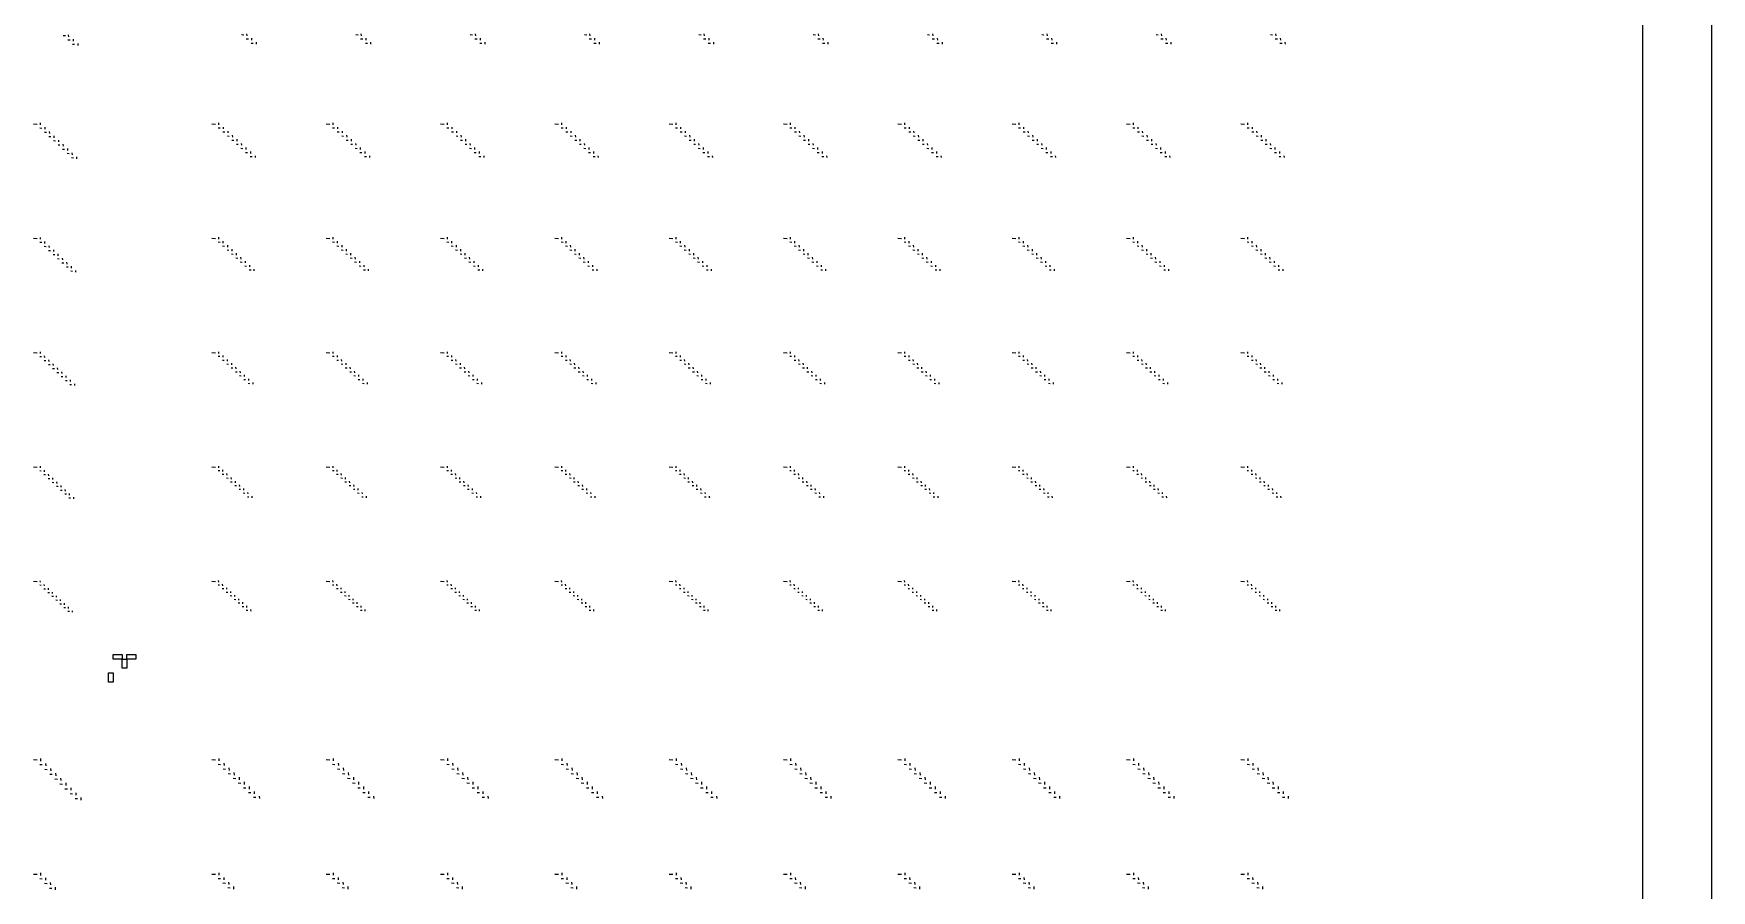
# Model space of a CAD drawing. Extents: x 0 to 300000, y 0 to 300000.
# Drawn here: x 226620 to 300000, y 112588 to 150050 of the extents above; entities that cross this region are included whole.
import ezdxf

# ---------------------------------------------------------------- set-up
doc = ezdxf.new("R2010")
doc.units = 0
doc.header["$MEASUREMENT"] = 0
doc.layers.get('0').update_dxf_attribs({"linetype": 'CONTINUOUS'})

msp = doc.modelspace()

# ---------------------------------------------------------------- linework, layer by layer
at = {"color": 7}
for p, q in [((227920, 149965), (228010, 149960)), ((228125, 149775), (228215, 149770)), ((228140, 149995), (228145, 149905)), ((228345, 149805), (228350, 149715)), ((235720, 150005), (235810, 150000)), ((235925, 149820), (236015, 149815)), ((235940, 150040), (235950, 149950)), ((236145, 149855), (236155, 149765)), ((240720, 150005), (240810, 150000)), ((240925, 149820), (241015, 149815)), ((240940, 150040), (240950, 149950)), ((241145, 149855), (241155, 149765)), ((245720, 150005), (245810, 150000)), ((245925, 149820), (246015, 149815)), ((245940, 150040), (245950, 149950)), ((246145, 149855), (246155, 149765)), ((250720, 150005), (250810, 150000)), ((250925, 149820), (251015, 149815)), ((250940, 150040), (250950, 149950)), ((251145, 149855), (251155, 149765)), ((255720, 150005), (255810, 150000)), ((255925, 149820), (256015, 149815)), ((255940, 150040), (255950, 149950)), ((256145, 149855), (256155, 149765)), ((260720, 150005), (260810, 150000)), ((260925, 149820), (261015, 149815)), ((260940, 150040), (260950, 149950)), ((261145, 149855), (261155, 149765)), ((265720, 150005), (265810, 150000)), ((265925, 149820), (266015, 149815)), ((265940, 150040), (265950, 149950)), ((266145, 149855), (266155, 149765)), ((270720, 150005), (270810, 150000)), ((270925, 149820), (271015, 149815)), ((270940, 150040), (270950, 149950)), ((271145, 149855), (271155, 149765)), ((275720, 150005), (275810, 150000)), ((275925, 149820), (276015, 149815)), ((275940, 150040), (275950, 149950)), ((276145, 149855), (276155, 149765)), ((280720, 150005), (280810, 150000)), ((280925, 149820), (281015, 149815)), ((280940, 150040), (280950, 149950)), ((281145, 149855), (281155, 149765)), ((228325, 149585), (228415, 149580)), ((228550, 149615), (228555, 149525)), ((236130, 149635), (236220, 149630)), ((236350, 149670), (236360, 149585)), ((241130, 149635), (241220, 149630)), ((241350, 149670), (241360, 149585)), ((246130, 149635), (246220, 149630)), ((246350, 149670), (246360, 149585)), ((251130, 149635), (251220, 149630)), ((251350, 149670), (251360, 149585)), ((256130, 149635), (256220, 149630)), ((256350, 149670), (256360, 149585)), ((261130, 149635), (261220, 149630)), ((261350, 149670), (261360, 149585)), ((266130, 149635), (266220, 149630)), ((266350, 149670), (266360, 149585)), ((271130, 149635), (271220, 149630)), ((271350, 149670), (271360, 149585)), ((276130, 149635), (276220, 149630)), ((276350, 149670), (276360, 149585)), ((281130, 149635), (281220, 149630)), ((281350, 149670), (281360, 149585)), ((226620, 146105), (226780, 146095)), ((226910, 146140), (226915, 146055)), ((234420, 146105), (234580, 146095)), ((234710, 146145), (234715, 146060)), ((239420, 146105), (239580, 146095)), ((239710, 146145), (239715, 146060)), ((244420, 146105), (244580, 146095)), ((244710, 146145), (244715, 146060)), ((249420, 146105), (249580, 146095)), ((249710, 146145), (249715, 146060)), ((254420, 146105), (254580, 146095)), ((254710, 146145), (254715, 146060)), ((259420, 146105), (259580, 146095)), ((259710, 146145), (259715, 146060)), ((264420, 146105), (264580, 146095)), ((264710, 146145), (264715, 146060)), ((269420, 146105), (269580, 146095)), ((269710, 146145), (269715, 146060)), ((274420, 146105), (274580, 146095)), ((274710, 146145), (274715, 146060)), ((279420, 146105), (279580, 146095)), ((279710, 146145), (279715, 146060)), ((226895, 145925), (226980, 145920)), ((227095, 145740), (227180, 145735)), ((227110, 145955), (227115, 145870)), ((227290, 145555), (227375, 145550)), ((227305, 145770), (227315, 145685)), ((227490, 145370), (227575, 145365)), ((227505, 145580), (227510, 145495)), ((227705, 145395), (227710, 145310)), ((234695, 145935), (234780, 145925)), ((234895, 145755), (234980, 145750)), ((234910, 145965), (234915, 145880)), ((235095, 145575), (235180, 145570)), ((235110, 145785), (235115, 145705)), ((235290, 145395), (235375, 145390)), ((235305, 145610), (235315, 145525)), ((235505, 145430), (235510, 145345)), ((239695, 145935), (239780, 145925)), ((239895, 145755), (239980, 145750)), ((239910, 145965), (239915, 145880)), ((240095, 145575), (240180, 145570)), ((240110, 145785), (240115, 145705)), ((240290, 145395), (240375, 145390)), ((240305, 145610), (240315, 145525)), ((240505, 145430), (240510, 145345)), ((244695, 145935), (244780, 145925)), ((244895, 145755), (244980, 145750)), ((244910, 145965), (244915, 145880)), ((245095, 145575), (245180, 145570)), ((245110, 145785), (245115, 145705)), ((245290, 145395), (245375, 145390)), ((245305, 145610), (245315, 145525)), ((245505, 145430), (245510, 145345)), ((249695, 145935), (249780, 145925)), ((249895, 145755), (249980, 145750)), ((249910, 145965), (249915, 145880)), ((250095, 145575), (250180, 145570)), ((250110, 145785), (250115, 145705)), ((250290, 145395), (250375, 145390)), ((250305, 145610), (250315, 145525)), ((250505, 145430), (250510, 145345)), ((254695, 145935), (254780, 145925)), ((254895, 145755), (254980, 145750)), ((254910, 145965), (254915, 145880)), ((255095, 145575), (255180, 145570)), ((255110, 145785), (255115, 145705)), ((255290, 145395), (255375, 145390)), ((255305, 145610), (255315, 145525)), ((255505, 145430), (255510, 145345)), ((259695, 145935), (259780, 145925)), ((259895, 145755), (259980, 145750)), ((259910, 145965), (259915, 145880)), ((260095, 145575), (260180, 145570)), ((260110, 145785), (260115, 145705)), ((260290, 145395), (260375, 145390)), ((260305, 145610), (260315, 145525)), ((260505, 145430), (260510, 145345)), ((264695, 145935), (264780, 145925)), ((264895, 145755), (264980, 145750)), ((264910, 145965), (264915, 145880)), ((265095, 145575), (265180, 145570)), ((265110, 145785), (265115, 145705)), ((265290, 145395), (265375, 145390)), ((265305, 145610), (265315, 145525)), ((265505, 145430), (265510, 145345)), ((269695, 145935), (269780, 145925)), ((269895, 145755), (269980, 145750)), ((269910, 145965), (269915, 145880)), ((270095, 145575), (270180, 145570)), ((270110, 145785), (270115, 145705)), ((270290, 145395), (270375, 145390)), ((270305, 145610), (270315, 145525)), ((270505, 145430), (270510, 145345)), ((274695, 145935), (274780, 145925)), ((274895, 145755), (274980, 145750)), ((274910, 145965), (274915, 145880)), ((275095, 145575), (275180, 145570)), ((275110, 145785), (275115, 145705)), ((275290, 145395), (275375, 145390)), ((275305, 145610), (275315, 145525)), ((275505, 145430), (275510, 145345)), ((279695, 145935), (279780, 145925)), ((279895, 145755), (279980, 145750)), ((279910, 145965), (279915, 145880)), ((280095, 145575), (280180, 145570)), ((280110, 145785), (280115, 145705)), ((280290, 145395), (280375, 145390)), ((280305, 145610), (280315, 145525)), ((280505, 145430), (280510, 145345)), ((227690, 145185), (227775, 145180)), ((227890, 145000), (227975, 144995)), ((227905, 145210), (227910, 145125)), ((228090, 144815), (228175, 144805)), ((228105, 145025), (228110, 144940)), ((228285, 144625), (228370, 144620)), ((228300, 144840), (228310, 144755)), ((228500, 144655), (228505, 144570)), ((235490, 145215), (235575, 145210)), ((235690, 145035), (235775, 145030)), ((235705, 145250), (235710, 145165)), ((235890, 144855), (235975, 144850)), ((235905, 145070), (235910, 144985)), ((236090, 144680), (236175, 144670)), ((236105, 144890), (236110, 144805)), ((236305, 144710), (236310, 144625)), ((240490, 145215), (240575, 145210)), ((240690, 145035), (240775, 145030)), ((240705, 145250), (240710, 145165)), ((240890, 144855), (240975, 144850)), ((240905, 145070), (240910, 144985)), ((241090, 144680), (241175, 144670)), ((241105, 144890), (241110, 144805)), ((241305, 144710), (241310, 144625)), ((245490, 145215), (245575, 145210)), ((245690, 145035), (245775, 145030)), ((245705, 145250), (245710, 145165)), ((245890, 144855), (245975, 144850)), ((245905, 145070), (245910, 144985)), ((246090, 144680), (246175, 144670)), ((246105, 144890), (246110, 144805)), ((246305, 144710), (246310, 144625)), ((250490, 145215), (250575, 145210)), ((250690, 145035), (250775, 145030)), ((250705, 145250), (250710, 145165)), ((250890, 144855), (250975, 144850)), ((250905, 145070), (250910, 144985)), ((251090, 144680), (251175, 144670)), ((251105, 144890), (251110, 144805)), ((251305, 144710), (251310, 144625)), ((255490, 145215), (255575, 145210)), ((255690, 145035), (255775, 145030)), ((255705, 145250), (255710, 145165)), ((255890, 144855), (255975, 144850)), ((255905, 145070), (255910, 144985)), ((256090, 144680), (256175, 144670)), ((256105, 144890), (256110, 144805)), ((256305, 144710), (256310, 144625)), ((260490, 145215), (260575, 145210)), ((260690, 145035), (260775, 145030)), ((260705, 145250), (260710, 145165)), ((260890, 144855), (260975, 144850)), ((260905, 145070), (260910, 144985)), ((261090, 144680), (261175, 144670)), ((261105, 144890), (261110, 144805)), ((261305, 144710), (261310, 144625)), ((265490, 145215), (265575, 145210)), ((265690, 145035), (265775, 145030)), ((265705, 145250), (265710, 145165)), ((265890, 144855), (265975, 144850)), ((265905, 145070), (265910, 144985)), ((266090, 144680), (266175, 144670)), ((266105, 144890), (266110, 144805)), ((266305, 144710), (266310, 144625)), ((270490, 145215), (270575, 145210)), ((270690, 145035), (270775, 145030)), ((270705, 145250), (270710, 145165)), ((270890, 144855), (270975, 144850)), ((270905, 145070), (270910, 144985)), ((271090, 144680), (271175, 144670)), ((271105, 144890), (271110, 144805)), ((271305, 144710), (271310, 144625)), ((275490, 145215), (275575, 145210)), ((275690, 145035), (275775, 145030)), ((275705, 145250), (275710, 145165)), ((275890, 144855), (275975, 144850)), ((275905, 145070), (275910, 144985)), ((276090, 144680), (276175, 144670)), ((276105, 144890), (276110, 144805)), ((276305, 144710), (276310, 144625)), ((280490, 145215), (280575, 145210)), ((280690, 145035), (280775, 145030)), ((280705, 145250), (280710, 145165)), ((280890, 144855), (280975, 144850)), ((280905, 145070), (280910, 144985)), ((281090, 144680), (281175, 144670)), ((281105, 144890), (281110, 144805)), ((281305, 144710), (281310, 144625)), ((226620, 141105), (226780, 141095)), ((226895, 140930), (226975, 140925)), ((226905, 141135), (226915, 141055)), ((227100, 140955), (227105, 140875)), ((234420, 141105), (234580, 141095)), ((234695, 140940), (234775, 140935)), ((234705, 141145), (234715, 141065)), ((234900, 140970), (234905, 140890)), ((239420, 141105), (239580, 141095)), ((239695, 140940), (239775, 140935)), ((239705, 141145), (239715, 141065)), ((239900, 140970), (239905, 140890)), ((244420, 141105), (244580, 141095)), ((244695, 140940), (244775, 140935)), ((244705, 141145), (244715, 141065)), ((244900, 140970), (244905, 140890)), ((249420, 141105), (249580, 141095)), ((249695, 140940), (249775, 140935)), ((249705, 141145), (249715, 141065)), ((249900, 140970), (249905, 140890)), ((254420, 141105), (254580, 141095)), ((254695, 140940), (254775, 140935)), ((254705, 141145), (254715, 141065)), ((254900, 140970), (254905, 140890)), ((259420, 141105), (259580, 141095)), ((259695, 140940), (259775, 140935)), ((259705, 141145), (259715, 141065)), ((259900, 140970), (259905, 140890)), ((264420, 141105), (264580, 141095)), ((264695, 140940), (264775, 140935)), ((264705, 141145), (264715, 141065)), ((264900, 140970), (264905, 140890)), ((269420, 141105), (269580, 141095)), ((269695, 140940), (269775, 140935)), ((269705, 141145), (269715, 141065)), ((269900, 140970), (269905, 140890)), ((274420, 141105), (274580, 141095)), ((274695, 140940), (274775, 140935)), ((274705, 141145), (274715, 141065)), ((274900, 140970), (274905, 140890)), ((279420, 141105), (279580, 141095)), ((279695, 140940), (279775, 140935)), ((279705, 141145), (279715, 141065)), ((279900, 140970), (279905, 140890)), ((227085, 140750), (227165, 140745)), ((227280, 140570), (227360, 140565)), ((227295, 140775), (227300, 140695)), ((227475, 140390), (227555, 140385)), ((227485, 140595), (227490, 140515)), ((227665, 140210), (227745, 140205)), ((227680, 140415), (227685, 140335)), ((227875, 140235), (227880, 140155)), ((234885, 140765), (234965, 140760)), ((235080, 140590), (235160, 140585)), ((235095, 140795), (235100, 140715)), ((235275, 140415), (235355, 140410)), ((235290, 140620), (235295, 140540)), ((235470, 140240), (235550, 140235)), ((235480, 140445), (235485, 140365)), ((235675, 140270), (235680, 140190)), ((239885, 140765), (239965, 140760)), ((240080, 140590), (240160, 140585)), ((240095, 140795), (240100, 140715)), ((240275, 140415), (240355, 140410)), ((240290, 140620), (240295, 140540)), ((240470, 140240), (240550, 140235)), ((240480, 140445), (240485, 140365)), ((240675, 140270), (240680, 140190)), ((244885, 140765), (244965, 140760)), ((245080, 140590), (245160, 140585)), ((245095, 140795), (245100, 140715)), ((245275, 140415), (245355, 140410)), ((245290, 140620), (245295, 140540)), ((245470, 140240), (245550, 140235)), ((245480, 140445), (245485, 140365)), ((245675, 140270), (245680, 140190)), ((249885, 140765), (249965, 140760)), ((250080, 140590), (250160, 140585)), ((250095, 140795), (250100, 140715)), ((250275, 140415), (250355, 140410)), ((250290, 140620), (250295, 140540)), ((250470, 140240), (250550, 140235)), ((250480, 140445), (250485, 140365)), ((250675, 140270), (250680, 140190)), ((254885, 140765), (254965, 140760)), ((255080, 140590), (255160, 140585)), ((255095, 140795), (255100, 140715)), ((255275, 140415), (255355, 140410)), ((255290, 140620), (255295, 140540)), ((255470, 140240), (255550, 140235)), ((255480, 140445), (255485, 140365)), ((255675, 140270), (255680, 140190)), ((259885, 140765), (259965, 140760)), ((260080, 140590), (260160, 140585)), ((260095, 140795), (260100, 140715)), ((260275, 140415), (260355, 140410)), ((260290, 140620), (260295, 140540)), ((260470, 140240), (260550, 140235)), ((260480, 140445), (260485, 140365)), ((260675, 140270), (260680, 140190)), ((264885, 140765), (264965, 140760)), ((265080, 140590), (265160, 140585)), ((265095, 140795), (265100, 140715)), ((265275, 140415), (265355, 140410)), ((265290, 140620), (265295, 140540)), ((265470, 140240), (265550, 140235)), ((265480, 140445), (265485, 140365)), ((265675, 140270), (265680, 140190)), ((269885, 140765), (269965, 140760)), ((270080, 140590), (270160, 140585)), ((270095, 140795), (270100, 140715)), ((270275, 140415), (270355, 140410)), ((270290, 140620), (270295, 140540)), ((270470, 140240), (270550, 140235)), ((270480, 140445), (270485, 140365)), ((270675, 140270), (270680, 140190)), ((274885, 140765), (274965, 140760)), ((275080, 140590), (275160, 140585)), ((275095, 140795), (275100, 140715)), ((275275, 140415), (275355, 140410)), ((275290, 140620), (275295, 140540)), ((275470, 140240), (275550, 140235)), ((275480, 140445), (275485, 140365)), ((275675, 140270), (275680, 140190)), ((279885, 140765), (279965, 140760)), ((280080, 140590), (280160, 140585)), ((280095, 140795), (280100, 140715)), ((280275, 140415), (280355, 140410)), ((280290, 140620), (280295, 140540)), ((280470, 140240), (280550, 140235)), ((280480, 140445), (280485, 140365)), ((280675, 140270), (280680, 140190)), ((227860, 140030), (227940, 140025)), ((228055, 139850), (228135, 139845)), ((228065, 140055), (228070, 139975)), ((228245, 139670), (228325, 139665)), ((228260, 139875), (228265, 139795)), ((228455, 139695), (228460, 139615)), ((235660, 140065), (235740, 140060)), ((235855, 139890), (235935, 139885)), ((235870, 140100), (235875, 140020)), ((236050, 139720), (236130, 139715)), ((236060, 139925), (236070, 139845)), ((236255, 139750), (236260, 139670)), ((240660, 140065), (240740, 140060)), ((240855, 139890), (240935, 139885)), ((240870, 140100), (240875, 140020)), ((241050, 139720), (241130, 139715)), ((241060, 139925), (241070, 139845)), ((241255, 139750), (241260, 139670)), ((245660, 140065), (245740, 140060)), ((245855, 139890), (245935, 139885)), ((245870, 140100), (245875, 140020)), ((246050, 139720), (246130, 139715)), ((246060, 139925), (246070, 139845)), ((246255, 139750), (246260, 139670)), ((250660, 140065), (250740, 140060)), ((250855, 139890), (250935, 139885)), ((250870, 140100), (250875, 140020)), ((251050, 139720), (251130, 139715)), ((251060, 139925), (251070, 139845)), ((251255, 139750), (251260, 139670)), ((255660, 140065), (255740, 140060)), ((255855, 139890), (255935, 139885)), ((255870, 140100), (255875, 140020)), ((256050, 139720), (256130, 139715)), ((256060, 139925), (256070, 139845)), ((256255, 139750), (256260, 139670)), ((260660, 140065), (260740, 140060)), ((260855, 139890), (260935, 139885)), ((260870, 140100), (260875, 140020)), ((261050, 139720), (261130, 139715)), ((261060, 139925), (261070, 139845)), ((261255, 139750), (261260, 139670)), ((265660, 140065), (265740, 140060)), ((265855, 139890), (265935, 139885)), ((265870, 140100), (265875, 140020)), ((266050, 139720), (266130, 139715)), ((266060, 139925), (266070, 139845)), ((266255, 139750), (266260, 139670)), ((270660, 140065), (270740, 140060)), ((270855, 139890), (270935, 139885)), ((270870, 140100), (270875, 140020)), ((271050, 139720), (271130, 139715)), ((271060, 139925), (271070, 139845)), ((271255, 139750), (271260, 139670)), ((275660, 140065), (275740, 140060)), ((275855, 139890), (275935, 139885)), ((275870, 140100), (275875, 140020)), ((276050, 139720), (276130, 139715)), ((276060, 139925), (276070, 139845)), ((276255, 139750), (276260, 139670)), ((280660, 140065), (280740, 140060)), ((280855, 139890), (280935, 139885)), ((280870, 140100), (280875, 140020)), ((281050, 139720), (281130, 139715)), ((281060, 139925), (281070, 139845)), ((281255, 139750), (281260, 139670)), ((226620, 136105), (226780, 136095)), ((226895, 135935), (226970, 135930)), ((226905, 136135), (226910, 136060)), ((227080, 135760), (227155, 135755)), ((227090, 135960), (227100, 135885)), ((227280, 135785), (227285, 135710)), ((234420, 136105), (234580, 136095)), ((234695, 135945), (234770, 135940)), ((234705, 136140), (234710, 136065)), ((234880, 135775), (234955, 135770)), ((234895, 135970), (234900, 135895)), ((235080, 135805), (235085, 135730)), ((239420, 136105), (239580, 136095)), ((239695, 135945), (239770, 135940)), ((239705, 136140), (239710, 136065)), ((239880, 135775), (239955, 135770)), ((239895, 135970), (239900, 135895)), ((240080, 135805), (240085, 135730)), ((244420, 136105), (244580, 136095)), ((244695, 135945), (244770, 135940)), ((244705, 136140), (244710, 136065)), ((244880, 135775), (244955, 135770)), ((244895, 135970), (244900, 135895)), ((245080, 135805), (245085, 135730)), ((249420, 136105), (249580, 136095)), ((249695, 135945), (249770, 135940)), ((249705, 136140), (249710, 136065)), ((249880, 135775), (249955, 135770)), ((249895, 135970), (249900, 135895)), ((250080, 135805), (250085, 135730)), ((254420, 136105), (254580, 136095)), ((254695, 135945), (254770, 135940)), ((254705, 136140), (254710, 136065)), ((254880, 135775), (254955, 135770)), ((254895, 135970), (254900, 135895)), ((255080, 135805), (255085, 135730)), ((259420, 136105), (259580, 136095)), ((259695, 135945), (259770, 135940)), ((259705, 136140), (259710, 136065)), ((259880, 135775), (259955, 135770)), ((259895, 135970), (259900, 135895)), ((260080, 135805), (260085, 135730)), ((264420, 136105), (264580, 136095)), ((264695, 135945), (264770, 135940)), ((264705, 136140), (264710, 136065)), ((264880, 135775), (264955, 135770)), ((264895, 135970), (264900, 135895)), ((265080, 135805), (265085, 135730)), ((269420, 136105), (269580, 136095)), ((269695, 135945), (269770, 135940)), ((269705, 136140), (269710, 136065)), ((269880, 135775), (269955, 135770)), ((269895, 135970), (269900, 135895)), ((270080, 135805), (270085, 135730)), ((274420, 136105), (274580, 136095)), ((274695, 135945), (274770, 135940)), ((274705, 136140), (274710, 136065)), ((274880, 135775), (274955, 135770)), ((274895, 135970), (274900, 135895)), ((275080, 135805), (275085, 135730)), ((279420, 136105), (279580, 136095)), ((279695, 135945), (279770, 135940)), ((279705, 136140), (279710, 136065)), ((279880, 135775), (279955, 135770)), ((279895, 135970), (279900, 135895)), ((280080, 135805), (280085, 135730)), ((227270, 135585), (227345, 135580)), ((227455, 135410), (227530, 135405)), ((227470, 135610), (227475, 135535)), ((227645, 135235), (227720, 135230)), ((227655, 135435), (227660, 135360)), ((227830, 135060), (227905, 135055)), ((227845, 135260), (227850, 135185)), ((228030, 135085), (228035, 135010)), ((235070, 135605), (235145, 135600)), ((235255, 135435), (235330, 135430)), ((235270, 135635), (235275, 135560)), ((235445, 135265), (235520, 135260)), ((235455, 135465), (235460, 135390)), ((235630, 135095), (235705, 135090)), ((235645, 135295), (235650, 135220)), ((235830, 135125), (235835, 135050)), ((240070, 135605), (240145, 135600)), ((240255, 135435), (240330, 135430)), ((240270, 135635), (240275, 135560)), ((240445, 135265), (240520, 135260)), ((240455, 135465), (240460, 135390)), ((240630, 135095), (240705, 135090)), ((240645, 135295), (240650, 135220)), ((240830, 135125), (240835, 135050)), ((245070, 135605), (245145, 135600)), ((245255, 135435), (245330, 135430)), ((245270, 135635), (245275, 135560)), ((245445, 135265), (245520, 135260)), ((245455, 135465), (245460, 135390)), ((245630, 135095), (245705, 135090)), ((245645, 135295), (245650, 135220)), ((245830, 135125), (245835, 135050)), ((250070, 135605), (250145, 135600)), ((250255, 135435), (250330, 135430)), ((250270, 135635), (250275, 135560)), ((250445, 135265), (250520, 135260)), ((250455, 135465), (250460, 135390)), ((250630, 135095), (250705, 135090)), ((250645, 135295), (250650, 135220)), ((250830, 135125), (250835, 135050)), ((255070, 135605), (255145, 135600)), ((255255, 135435), (255330, 135430)), ((255270, 135635), (255275, 135560)), ((255445, 135265), (255520, 135260)), ((255455, 135465), (255460, 135390)), ((255630, 135095), (255705, 135090)), ((255645, 135295), (255650, 135220)), ((255830, 135125), (255835, 135050)), ((260070, 135605), (260145, 135600)), ((260255, 135435), (260330, 135430)), ((260270, 135635), (260275, 135560)), ((260445, 135265), (260520, 135260)), ((260455, 135465), (260460, 135390)), ((260630, 135095), (260705, 135090)), ((260645, 135295), (260650, 135220)), ((260830, 135125), (260835, 135050)), ((265070, 135605), (265145, 135600)), ((265255, 135435), (265330, 135430)), ((265270, 135635), (265275, 135560)), ((265445, 135265), (265520, 135260)), ((265455, 135465), (265460, 135390)), ((265630, 135095), (265705, 135090)), ((265645, 135295), (265650, 135220)), ((265830, 135125), (265835, 135050)), ((270070, 135605), (270145, 135600)), ((270255, 135435), (270330, 135430)), ((270270, 135635), (270275, 135560)), ((270445, 135265), (270520, 135260)), ((270455, 135465), (270460, 135390)), ((270630, 135095), (270705, 135090)), ((270645, 135295), (270650, 135220)), ((270830, 135125), (270835, 135050)), ((275070, 135605), (275145, 135600)), ((275255, 135435), (275330, 135430)), ((275270, 135635), (275275, 135560)), ((275445, 135265), (275520, 135260)), ((275455, 135465), (275460, 135390)), ((275630, 135095), (275705, 135090)), ((275645, 135295), (275650, 135220)), ((275830, 135125), (275835, 135050)), ((280070, 135605), (280145, 135600)), ((280255, 135435), (280330, 135430)), ((280270, 135635), (280275, 135560)), ((280445, 135265), (280520, 135260)), ((280455, 135465), (280460, 135390)), ((280630, 135095), (280705, 135090)), ((280645, 135295), (280650, 135220)), ((280830, 135125), (280835, 135050)), ((228020, 134885), (228095, 134880)), ((228205, 134710), (228280, 134705)), ((228220, 134910), (228225, 134835)), ((228405, 134735), (228410, 134660)), ((235820, 134930), (235895, 134925)), ((236010, 134760), (236085, 134755)), ((236020, 134955), (236025, 134880)), ((236210, 134790), (236215, 134715)), ((240820, 134930), (240895, 134925)), ((241010, 134760), (241085, 134755)), ((241020, 134955), (241025, 134880)), ((241210, 134790), (241215, 134715)), ((245820, 134930), (245895, 134925)), ((246010, 134760), (246085, 134755)), ((246020, 134955), (246025, 134880)), ((246210, 134790), (246215, 134715)), ((250820, 134930), (250895, 134925)), ((251010, 134760), (251085, 134755)), ((251020, 134955), (251025, 134880)), ((251210, 134790), (251215, 134715)), ((255820, 134930), (255895, 134925)), ((256010, 134760), (256085, 134755)), ((256020, 134955), (256025, 134880)), ((256210, 134790), (256215, 134715)), ((260820, 134930), (260895, 134925)), ((261010, 134760), (261085, 134755)), ((261020, 134955), (261025, 134880)), ((261210, 134790), (261215, 134715)), ((265820, 134930), (265895, 134925)), ((266010, 134760), (266085, 134755)), ((266020, 134955), (266025, 134880)), ((266210, 134790), (266215, 134715)), ((270820, 134930), (270895, 134925)), ((271010, 134760), (271085, 134755)), ((271020, 134955), (271025, 134880)), ((271210, 134790), (271215, 134715)), ((275820, 134930), (275895, 134925)), ((276010, 134760), (276085, 134755)), ((276020, 134955), (276025, 134880)), ((276210, 134790), (276215, 134715)), ((280820, 134930), (280895, 134925)), ((281010, 134760), (281085, 134755)), ((281020, 134955), (281025, 134880)), ((281210, 134790), (281215, 134715)), ((226620, 131105), (226780, 131095)), ((226890, 130940), (226960, 130935)), ((226905, 131130), (226905, 131060)), ((227075, 130770), (227145, 130765)), ((227085, 130960), (227090, 130890)), ((227265, 130790), (227270, 130720)), ((227450, 130625), (227455, 130555)), ((234420, 131105), (234580, 131095)), ((234690, 130950), (234760, 130945)), ((234705, 131140), (234705, 131070)), ((234875, 130785), (234945, 130780)), ((234885, 130975), (234890, 130905)), ((235055, 130620), (235125, 130615)), ((235065, 130810), (235070, 130740)), ((235250, 130645), (235255, 130575)), ((239420, 131105), (239580, 131095)), ((239690, 130950), (239760, 130945)), ((239705, 131140), (239705, 131070)), ((239875, 130785), (239945, 130780)), ((239885, 130975), (239890, 130905)), ((240055, 130620), (240125, 130615)), ((240065, 130810), (240070, 130740)), ((240250, 130645), (240255, 130575)), ((244420, 131105), (244580, 131095)), ((244690, 130950), (244760, 130945)), ((244705, 131140), (244705, 131070)), ((244875, 130785), (244945, 130780)), ((244885, 130975), (244890, 130905)), ((245055, 130620), (245125, 130615)), ((245065, 130810), (245070, 130740)), ((245250, 130645), (245255, 130575)), ((249420, 131105), (249580, 131095)), ((249690, 130950), (249760, 130945)), ((249705, 131140), (249705, 131070)), ((249875, 130785), (249945, 130780)), ((249885, 130975), (249890, 130905)), ((250055, 130620), (250125, 130615)), ((250065, 130810), (250070, 130740)), ((250250, 130645), (250255, 130575)), ((254420, 131105), (254580, 131095)), ((254690, 130950), (254760, 130945)), ((254705, 131140), (254705, 131070)), ((254875, 130785), (254945, 130780)), ((254885, 130975), (254890, 130905)), ((255055, 130620), (255125, 130615)), ((255065, 130810), (255070, 130740)), ((255250, 130645), (255255, 130575)), ((259420, 131105), (259580, 131095)), ((259690, 130950), (259760, 130945)), ((259705, 131140), (259705, 131070)), ((259875, 130785), (259945, 130780)), ((259885, 130975), (259890, 130905)), ((260055, 130620), (260125, 130615)), ((260065, 130810), (260070, 130740)), ((260250, 130645), (260255, 130575)), ((264420, 131105), (264580, 131095)), ((264690, 130950), (264760, 130945)), ((264705, 131140), (264705, 131070)), ((264875, 130785), (264945, 130780)), ((264885, 130975), (264890, 130905)), ((265055, 130620), (265125, 130615)), ((265065, 130810), (265070, 130740)), ((265250, 130645), (265255, 130575)), ((269420, 131105), (269580, 131095)), ((269690, 130950), (269760, 130945)), ((269705, 131140), (269705, 131070)), ((269875, 130785), (269945, 130780)), ((269885, 130975), (269890, 130905)), ((270055, 130620), (270125, 130615)), ((270065, 130810), (270070, 130740)), ((270250, 130645), (270255, 130575)), ((274420, 131105), (274580, 131095)), ((274690, 130950), (274760, 130945)), ((274705, 131140), (274705, 131070)), ((274875, 130785), (274945, 130780)), ((274885, 130975), (274890, 130905)), ((275055, 130620), (275125, 130615)), ((275065, 130810), (275070, 130740)), ((275250, 130645), (275255, 130575)), ((279420, 131105), (279580, 131095)), ((279690, 130950), (279760, 130945)), ((279705, 131140), (279705, 131070)), ((279875, 130785), (279945, 130780)), ((279885, 130975), (279890, 130905)), ((280055, 130620), (280125, 130615)), ((280065, 130810), (280070, 130740)), ((280250, 130645), (280255, 130575)), ((227255, 130600), (227325, 130595)), ((227440, 130430), (227510, 130425)), ((227620, 130260), (227690, 130255)), ((227630, 130455), (227635, 130385)), ((227800, 130090), (227870, 130090)), ((227810, 130285), (227815, 130215)), ((227985, 129925), (228055, 129920)), ((227995, 130115), (228000, 130045)), ((228175, 129945), (228180, 129875)), ((235240, 130455), (235310, 130450)), ((235420, 130290), (235490, 130285)), ((235430, 130480), (235435, 130415)), ((235605, 130125), (235675, 130125)), ((235615, 130320), (235620, 130250)), ((235785, 129965), (235855, 129960)), ((235795, 130155), (235800, 130085)), ((235980, 129990), (235985, 129920)), ((240240, 130455), (240310, 130450)), ((240420, 130290), (240490, 130285)), ((240430, 130480), (240435, 130415)), ((240605, 130125), (240675, 130125)), ((240615, 130320), (240620, 130250)), ((240785, 129965), (240855, 129960)), ((240795, 130155), (240800, 130085)), ((240980, 129990), (240985, 129920)), ((245240, 130455), (245310, 130450)), ((245420, 130290), (245490, 130285)), ((245430, 130480), (245435, 130415)), ((245605, 130125), (245675, 130125)), ((245615, 130320), (245620, 130250)), ((245785, 129965), (245855, 129960)), ((245795, 130155), (245800, 130085)), ((245980, 129990), (245985, 129920)), ((250240, 130455), (250310, 130450)), ((250420, 130290), (250490, 130285)), ((250430, 130480), (250435, 130415)), ((250605, 130125), (250675, 130125)), ((250615, 130320), (250620, 130250)), ((250785, 129965), (250855, 129960)), ((250795, 130155), (250800, 130085)), ((250980, 129990), (250985, 129920)), ((255240, 130455), (255310, 130450)), ((255420, 130290), (255490, 130285)), ((255430, 130480), (255435, 130415)), ((255605, 130125), (255675, 130125)), ((255615, 130320), (255620, 130250)), ((255785, 129965), (255855, 129960)), ((255795, 130155), (255800, 130085)), ((255980, 129990), (255985, 129920)), ((260240, 130455), (260310, 130450)), ((260420, 130290), (260490, 130285)), ((260430, 130480), (260435, 130415)), ((260605, 130125), (260675, 130125)), ((260615, 130320), (260620, 130250)), ((260785, 129965), (260855, 129960)), ((260795, 130155), (260800, 130085)), ((260980, 129990), (260985, 129920)), ((265240, 130455), (265310, 130450)), ((265420, 130290), (265490, 130285)), ((265430, 130480), (265435, 130415)), ((265605, 130125), (265675, 130125)), ((265615, 130320), (265620, 130250)), ((265785, 129965), (265855, 129960)), ((265795, 130155), (265800, 130085)), ((265980, 129990), (265985, 129920)), ((270240, 130455), (270310, 130450)), ((270420, 130290), (270490, 130285)), ((270430, 130480), (270435, 130415)), ((270605, 130125), (270675, 130125)), ((270615, 130320), (270620, 130250)), ((270785, 129965), (270855, 129960)), ((270795, 130155), (270800, 130085)), ((270980, 129990), (270985, 129920)), ((275240, 130455), (275310, 130450)), ((275420, 130290), (275490, 130285)), ((275430, 130480), (275435, 130415)), ((275605, 130125), (275675, 130125)), ((275615, 130320), (275620, 130250)), ((275785, 129965), (275855, 129960)), ((275795, 130155), (275800, 130085)), ((275980, 129990), (275985, 129920)), ((280240, 130455), (280310, 130450)), ((280420, 130290), (280490, 130285)), ((280430, 130480), (280435, 130415)), ((280605, 130125), (280675, 130125)), ((280615, 130320), (280620, 130250)), ((280785, 129965), (280855, 129960)), ((280795, 130155), (280800, 130085)), ((280980, 129990), (280985, 129920)), ((228165, 129755), (228235, 129750)), ((228360, 129775), (228360, 129705)), ((235970, 129800), (236035, 129795)), ((236160, 129825), (236165, 129755)), ((240970, 129800), (241035, 129795)), ((241160, 129825), (241165, 129755)), ((245970, 129800), (246035, 129795)), ((246160, 129825), (246165, 129755)), ((250970, 129800), (251035, 129795)), ((251160, 129825), (251165, 129755)), ((255970, 129800), (256035, 129795)), ((256160, 129825), (256165, 129755)), ((260970, 129800), (261035, 129795)), ((261160, 129825), (261165, 129755)), ((265970, 129800), (266035, 129795)), ((266160, 129825), (266165, 129755)), ((270970, 129800), (271035, 129795)), ((271160, 129825), (271165, 129755)), ((275970, 129800), (276035, 129795)), ((276160, 129825), (276165, 129755)), ((280970, 129800), (281035, 129795)), ((281160, 129825), (281165, 129755)), ((226620, 126105), (226780, 126095)), ((226890, 125945), (226955, 125940)), ((226900, 126130), (226905, 126065)), ((227070, 125780), (227135, 125775)), ((227075, 125965), (227080, 125900)), ((227245, 125615), (227310, 125610)), ((227255, 125800), (227255, 125735)), ((227430, 125635), (227435, 125570)), ((234420, 126105), (234580, 126095)), ((234690, 125950), (234755, 125950)), ((234700, 126135), (234705, 126070)), ((234870, 125795), (234935, 125790)), ((234875, 125975), (234880, 125910)), ((235045, 125635), (235110, 125630)), ((235055, 125820), (235060, 125755)), ((235230, 125660), (235235, 125595)), ((235405, 125500), (235410, 125435)), ((239420, 126105), (239580, 126095)), ((239690, 125950), (239755, 125950)), ((239700, 126135), (239705, 126070)), ((239870, 125795), (239935, 125790)), ((239875, 125975), (239880, 125910)), ((240045, 125635), (240110, 125630)), ((240055, 125820), (240060, 125755)), ((240230, 125660), (240235, 125595)), ((240405, 125500), (240410, 125435)), ((244420, 126105), (244580, 126095)), ((244690, 125950), (244755, 125950)), ((244700, 126135), (244705, 126070)), ((244870, 125795), (244935, 125790)), ((244875, 125975), (244880, 125910)), ((245045, 125635), (245110, 125630)), ((245055, 125820), (245060, 125755)), ((245230, 125660), (245235, 125595)), ((245405, 125500), (245410, 125435)), ((249420, 126105), (249580, 126095)), ((249690, 125950), (249755, 125950)), ((249700, 126135), (249705, 126070)), ((249870, 125795), (249935, 125790)), ((249875, 125975), (249880, 125910)), ((250045, 125635), (250110, 125630)), ((250055, 125820), (250060, 125755)), ((250230, 125660), (250235, 125595)), ((250405, 125500), (250410, 125435)), ((254420, 126105), (254580, 126095)), ((254690, 125950), (254755, 125950)), ((254700, 126135), (254705, 126070)), ((254870, 125795), (254935, 125790)), ((254875, 125975), (254880, 125910)), ((255045, 125635), (255110, 125630)), ((255055, 125820), (255060, 125755)), ((255230, 125660), (255235, 125595)), ((255405, 125500), (255410, 125435)), ((259420, 126105), (259580, 126095)), ((259690, 125950), (259755, 125950)), ((259700, 126135), (259705, 126070)), ((259870, 125795), (259935, 125790)), ((259875, 125975), (259880, 125910)), ((260045, 125635), (260110, 125630)), ((260055, 125820), (260060, 125755)), ((260230, 125660), (260235, 125595)), ((260405, 125500), (260410, 125435)), ((264420, 126105), (264580, 126095)), ((264690, 125950), (264755, 125950)), ((264700, 126135), (264705, 126070)), ((264870, 125795), (264935, 125790)), ((264875, 125975), (264880, 125910)), ((265045, 125635), (265110, 125630)), ((265055, 125820), (265060, 125755)), ((265230, 125660), (265235, 125595)), ((265405, 125500), (265410, 125435)), ((269420, 126105), (269580, 126095)), ((269690, 125950), (269755, 125950)), ((269700, 126135), (269705, 126070)), ((269870, 125795), (269935, 125790)), ((269875, 125975), (269880, 125910)), ((270045, 125635), (270110, 125630)), ((270055, 125820), (270060, 125755)), ((270230, 125660), (270235, 125595)), ((270405, 125500), (270410, 125435)), ((274420, 126105), (274580, 126095)), ((274690, 125950), (274755, 125950)), ((274700, 126135), (274705, 126070)), ((274870, 125795), (274935, 125790)), ((274875, 125975), (274880, 125910)), ((275045, 125635), (275110, 125630)), ((275055, 125820), (275060, 125755)), ((275230, 125660), (275235, 125595)), ((275405, 125500), (275410, 125435)), ((279420, 126105), (279580, 126095)), ((279690, 125950), (279755, 125950)), ((279700, 126135), (279705, 126070)), ((279870, 125795), (279935, 125790)), ((279875, 125975), (279880, 125910)), ((280045, 125635), (280110, 125630)), ((280055, 125820), (280060, 125755)), ((280230, 125660), (280235, 125595)), ((280405, 125500), (280410, 125435)), ((227420, 125450), (227485, 125450)), ((227595, 125290), (227660, 125285)), ((227605, 125470), (227610, 125405)), ((227775, 125125), (227835, 125120)), ((227780, 125305), (227785, 125245)), ((227950, 124960), (228015, 124955)), ((227955, 125145), (227960, 125080)), ((228125, 124795), (228190, 124790)), ((228135, 124980), (228140, 124915)), ((228310, 124815), (228315, 124750)), ((235220, 125475), (235285, 125470)), ((235400, 125315), (235460, 125310)), ((235575, 125160), (235640, 125155)), ((235585, 125340), (235585, 125275)), ((235750, 125000), (235815, 124995)), ((235760, 125185), (235765, 125120)), ((235925, 124840), (235990, 124835)), ((235935, 125025), (235940, 124960)), ((236110, 124865), (236115, 124800)), ((240220, 125475), (240285, 125470)), ((240400, 125315), (240460, 125310)), ((240575, 125160), (240640, 125155)), ((240585, 125340), (240585, 125275)), ((240750, 125000), (240815, 124995)), ((240760, 125185), (240765, 125120)), ((240925, 124840), (240990, 124835)), ((240935, 125025), (240940, 124960)), ((241110, 124865), (241115, 124800)), ((245220, 125475), (245285, 125470)), ((245400, 125315), (245460, 125310)), ((245575, 125160), (245640, 125155)), ((245585, 125340), (245585, 125275)), ((245750, 125000), (245815, 124995)), ((245760, 125185), (245765, 125120)), ((245925, 124840), (245990, 124835)), ((245935, 125025), (245940, 124960)), ((246110, 124865), (246115, 124800)), ((250220, 125475), (250285, 125470)), ((250400, 125315), (250460, 125310)), ((250575, 125160), (250640, 125155)), ((250585, 125340), (250585, 125275)), ((250750, 125000), (250815, 124995)), ((250760, 125185), (250765, 125120)), ((250925, 124840), (250990, 124835)), ((250935, 125025), (250940, 124960)), ((251110, 124865), (251115, 124800)), ((255220, 125475), (255285, 125470)), ((255400, 125315), (255460, 125310)), ((255575, 125160), (255640, 125155)), ((255585, 125340), (255585, 125275)), ((255750, 125000), (255815, 124995)), ((255760, 125185), (255765, 125120)), ((255925, 124840), (255990, 124835)), ((255935, 125025), (255940, 124960)), ((256110, 124865), (256115, 124800)), ((260220, 125475), (260285, 125470)), ((260400, 125315), (260460, 125310)), ((260575, 125160), (260640, 125155)), ((260585, 125340), (260585, 125275)), ((260750, 125000), (260815, 124995)), ((260760, 125185), (260765, 125120)), ((260925, 124840), (260990, 124835)), ((260935, 125025), (260940, 124960)), ((261110, 124865), (261115, 124800)), ((265220, 125475), (265285, 125470)), ((265400, 125315), (265460, 125310)), ((265575, 125160), (265640, 125155)), ((265585, 125340), (265585, 125275)), ((265750, 125000), (265815, 124995)), ((265760, 125185), (265765, 125120)), ((265925, 124840), (265990, 124835)), ((265935, 125025), (265940, 124960)), ((266110, 124865), (266115, 124800)), ((270220, 125475), (270285, 125470)), ((270400, 125315), (270460, 125310)), ((270575, 125160), (270640, 125155)), ((270585, 125340), (270585, 125275)), ((270750, 125000), (270815, 124995)), ((270760, 125185), (270765, 125120)), ((270925, 124840), (270990, 124835)), ((270935, 125025), (270940, 124960)), ((271110, 124865), (271115, 124800)), ((275220, 125475), (275285, 125470)), ((275400, 125315), (275460, 125310)), ((275575, 125160), (275640, 125155)), ((275585, 125340), (275585, 125275)), ((275750, 125000), (275815, 124995)), ((275760, 125185), (275765, 125120)), ((275925, 124840), (275990, 124835)), ((275935, 125025), (275940, 124960)), ((276110, 124865), (276115, 124800)), ((280220, 125475), (280285, 125470)), ((280400, 125315), (280460, 125310)), ((280575, 125160), (280640, 125155)), ((280585, 125340), (280585, 125275)), ((280750, 125000), (280815, 124995)), ((280760, 125185), (280765, 125120)), ((280925, 124840), (280990, 124835)), ((280935, 125025), (280940, 124960)), ((281110, 124865), (281115, 124800)), ((226620, 118305), (226780, 118295)), ((226920, 118350), (226930, 118240)), ((234420, 118305), (234580, 118295)), ((234720, 118360), (234730, 118250)), ((234940, 118155), (234950, 118045)), ((239420, 118305), (239580, 118295)), ((239720, 118360), (239730, 118250)), ((239940, 118155), (239950, 118045)), ((244420, 118305), (244580, 118295)), ((244720, 118360), (244730, 118250)), ((244940, 118155), (244950, 118045)), ((249420, 118305), (249580, 118295)), ((249720, 118360), (249730, 118250)), ((249940, 118155), (249950, 118045)), ((254420, 118305), (254580, 118295)), ((254720, 118360), (254730, 118250)), ((254940, 118155), (254950, 118045)), ((259420, 118305), (259580, 118295)), ((259720, 118360), (259730, 118250)), ((259940, 118155), (259950, 118045)), ((264420, 118305), (264580, 118295)), ((264720, 118360), (264730, 118250)), ((264940, 118155), (264950, 118045)), ((269420, 118305), (269580, 118295)), ((269720, 118360), (269730, 118250)), ((269940, 118155), (269950, 118045)), ((274420, 118305), (274580, 118295)), ((274720, 118360), (274730, 118250)), ((274940, 118155), (274950, 118045)), ((279420, 118305), (279580, 118295)), ((279720, 118360), (279730, 118250)), ((279940, 118155), (279950, 118045)), ((226890, 118100), (227000, 118095)), ((227110, 117890), (227220, 117880)), ((227140, 118140), (227150, 118030)), ((227330, 117675), (227440, 117670)), ((227360, 117925), (227370, 117815)), ((227550, 117460), (227660, 117455)), ((227580, 117710), (227590, 117605)), ((227805, 117500), (227810, 117390)), ((234690, 118110), (234800, 118100)), ((234910, 117905), (235020, 117895)), ((235135, 117695), (235240, 117690)), ((235165, 117945), (235170, 117835)), ((235355, 117490), (235465, 117485)), ((235385, 117740), (235390, 117630)), ((235605, 117535), (235610, 117425)), ((239690, 118110), (239800, 118100)), ((239910, 117905), (240020, 117895)), ((240135, 117695), (240240, 117690)), ((240165, 117945), (240170, 117835)), ((240355, 117490), (240465, 117485)), ((240385, 117740), (240390, 117630)), ((240605, 117535), (240610, 117425)), ((244690, 118110), (244800, 118100)), ((244910, 117905), (245020, 117895)), ((245135, 117695), (245240, 117690)), ((245165, 117945), (245170, 117835)), ((245355, 117490), (245465, 117485)), ((245385, 117740), (245390, 117630)), ((245605, 117535), (245610, 117425)), ((249690, 118110), (249800, 118100)), ((249910, 117905), (250020, 117895)), ((250135, 117695), (250240, 117690)), ((250165, 117945), (250170, 117835)), ((250355, 117490), (250465, 117485)), ((250385, 117740), (250390, 117630)), ((250605, 117535), (250610, 117425)), ((254690, 118110), (254800, 118100)), ((254910, 117905), (255020, 117895)), ((255135, 117695), (255240, 117690)), ((255165, 117945), (255170, 117835)), ((255355, 117490), (255465, 117485)), ((255385, 117740), (255390, 117630)), ((255605, 117535), (255610, 117425)), ((259690, 118110), (259800, 118100)), ((259910, 117905), (260020, 117895)), ((260135, 117695), (260240, 117690)), ((260165, 117945), (260170, 117835)), ((260355, 117490), (260465, 117485)), ((260385, 117740), (260390, 117630)), ((260605, 117535), (260610, 117425)), ((264690, 118110), (264800, 118100)), ((264910, 117905), (265020, 117895)), ((265135, 117695), (265240, 117690)), ((265165, 117945), (265170, 117835)), ((265355, 117490), (265465, 117485)), ((265385, 117740), (265390, 117630)), ((265605, 117535), (265610, 117425)), ((269690, 118110), (269800, 118100)), ((269910, 117905), (270020, 117895)), ((270135, 117695), (270240, 117690)), ((270165, 117945), (270170, 117835)), ((270355, 117490), (270465, 117485)), ((270385, 117740), (270390, 117630)), ((270605, 117535), (270610, 117425)), ((274690, 118110), (274800, 118100)), ((274910, 117905), (275020, 117895)), ((275135, 117695), (275240, 117690)), ((275165, 117945), (275170, 117835)), ((275355, 117490), (275465, 117485)), ((275385, 117740), (275390, 117630)), ((275605, 117535), (275610, 117425)), ((279690, 118110), (279800, 118100)), ((279910, 117905), (280020, 117895)), ((280135, 117695), (280240, 117690)), ((280165, 117945), (280170, 117835)), ((280355, 117490), (280465, 117485)), ((280385, 117740), (280390, 117630)), ((280605, 117535), (280610, 117425)), ((227775, 117250), (227880, 117240)), ((227995, 117035), (228105, 117030)), ((228025, 117285), (228030, 117175)), ((228215, 116825), (228325, 116815)), ((228245, 117075), (228250, 116965)), ((228465, 116860), (228470, 116750)), ((235575, 117285), (235685, 117280)), ((235795, 117080), (235905, 117070)), ((235825, 117330), (235835, 117220)), ((236015, 116875), (236125, 116865)), ((236045, 117125), (236055, 117015)), ((236265, 116920), (236275, 116810)), ((236485, 116710), (236495, 116600)), ((240575, 117285), (240685, 117280)), ((240795, 117080), (240905, 117070)), ((240825, 117330), (240835, 117220)), ((241015, 116875), (241125, 116865)), ((241045, 117125), (241055, 117015)), ((241265, 116920), (241275, 116810)), ((241485, 116710), (241495, 116600)), ((245575, 117285), (245685, 117280)), ((245795, 117080), (245905, 117070)), ((245825, 117330), (245835, 117220)), ((246015, 116875), (246125, 116865)), ((246045, 117125), (246055, 117015)), ((246265, 116920), (246275, 116810)), ((246485, 116710), (246495, 116600)), ((250575, 117285), (250685, 117280)), ((250795, 117080), (250905, 117070)), ((250825, 117330), (250835, 117220)), ((251015, 116875), (251125, 116865)), ((251045, 117125), (251055, 117015)), ((251265, 116920), (251275, 116810)), ((251485, 116710), (251495, 116600)), ((255575, 117285), (255685, 117280)), ((255795, 117080), (255905, 117070)), ((255825, 117330), (255835, 117220)), ((256015, 116875), (256125, 116865)), ((256045, 117125), (256055, 117015)), ((256265, 116920), (256275, 116810)), ((256485, 116710), (256495, 116600)), ((260575, 117285), (260685, 117280)), ((260795, 117080), (260905, 117070)), ((260825, 117330), (260835, 117220)), ((261015, 116875), (261125, 116865)), ((261045, 117125), (261055, 117015)), ((261265, 116920), (261275, 116810)), ((261485, 116710), (261495, 116600)), ((265575, 117285), (265685, 117280)), ((265795, 117080), (265905, 117070)), ((265825, 117330), (265835, 117220)), ((266015, 116875), (266125, 116865)), ((266045, 117125), (266055, 117015)), ((266265, 116920), (266275, 116810)), ((266485, 116710), (266495, 116600)), ((270575, 117285), (270685, 117280)), ((270795, 117080), (270905, 117070)), ((270825, 117330), (270835, 117220)), ((271015, 116875), (271125, 116865)), ((271045, 117125), (271055, 117015)), ((271265, 116920), (271275, 116810)), ((271485, 116710), (271495, 116600)), ((275575, 117285), (275685, 117280)), ((275795, 117080), (275905, 117070)), ((275825, 117330), (275835, 117220)), ((276015, 116875), (276125, 116865)), ((276045, 117125), (276055, 117015)), ((276265, 116920), (276275, 116810)), ((276485, 116710), (276495, 116600)), ((280575, 117285), (280685, 117280)), ((280795, 117080), (280905, 117070)), ((280825, 117330), (280835, 117220)), ((281015, 116875), (281125, 116865)), ((281045, 117125), (281055, 117015)), ((281265, 116920), (281275, 116810)), ((281485, 116710), (281495, 116600)), ((228435, 116610), (228545, 116605)), ((228685, 116650), (228690, 116540)), ((236235, 116670), (236345, 116660)), ((241235, 116670), (241345, 116660)), ((246235, 116670), (246345, 116660)), ((251235, 116670), (251345, 116660)), ((256235, 116670), (256345, 116660)), ((261235, 116670), (261345, 116660)), ((266235, 116670), (266345, 116660)), ((271235, 116670), (271345, 116660)), ((276235, 116670), (276345, 116660)), ((281235, 116670), (281345, 116660)), ((226620, 113305), (226780, 113295)), ((226890, 113105), (226995, 113100)), ((226920, 113350), (226925, 113245)), ((227135, 113140), (227140, 113035)), ((234420, 113305), (234580, 113295)), ((234690, 113115), (234795, 113105)), ((234720, 113355), (234725, 113250)), ((234935, 113155), (234940, 113050)), ((239420, 113305), (239580, 113295)), ((239690, 113115), (239795, 113105)), ((239720, 113355), (239725, 113250)), ((239935, 113155), (239940, 113050)), ((244420, 113305), (244580, 113295)), ((244690, 113115), (244795, 113105)), ((244720, 113355), (244725, 113250)), ((244935, 113155), (244940, 113050)), ((249420, 113305), (249580, 113295)), ((249690, 113115), (249795, 113105)), ((249720, 113355), (249725, 113250)), ((249935, 113155), (249940, 113050)), ((254420, 113305), (254580, 113295)), ((254690, 113115), (254795, 113105)), ((254720, 113355), (254725, 113250)), ((254935, 113155), (254940, 113050)), ((259420, 113305), (259580, 113295)), ((259690, 113115), (259795, 113105)), ((259720, 113355), (259725, 113250)), ((259935, 113155), (259940, 113050)), ((264420, 113305), (264580, 113295)), ((264690, 113115), (264795, 113105)), ((264720, 113355), (264725, 113250)), ((264935, 113155), (264940, 113050)), ((269420, 113305), (269580, 113295)), ((269690, 113115), (269795, 113105)), ((269720, 113355), (269725, 113250)), ((269935, 113155), (269940, 113050)), ((274420, 113305), (274580, 113295)), ((274690, 113115), (274795, 113105)), ((274720, 113355), (274725, 113250)), ((274935, 113155), (274940, 113050)), ((279420, 113305), (279580, 113295)), ((279690, 113115), (279795, 113105)), ((279720, 113355), (279725, 113250)), ((279935, 113155), (279940, 113050)), ((227105, 112900), (227210, 112890)), ((227320, 112690), (227425, 112685)), ((227350, 112935), (227355, 112830)), ((227565, 112725), (227570, 112620)), ((234905, 112915), (235010, 112905)), ((235120, 112710), (235225, 112705)), ((235150, 112955), (235155, 112850)), ((235365, 112755), (235370, 112650)), ((239905, 112915), (240010, 112905)), ((240120, 112710), (240225, 112705)), ((240150, 112955), (240155, 112850)), ((240365, 112755), (240370, 112650)), ((244905, 112915), (245010, 112905)), ((245120, 112710), (245225, 112705)), ((245150, 112955), (245155, 112850)), ((245365, 112755), (245370, 112650)), ((249905, 112915), (250010, 112905)), ((250120, 112710), (250225, 112705)), ((250150, 112955), (250155, 112850)), ((250365, 112755), (250370, 112650)), ((254905, 112915), (255010, 112905)), ((255120, 112710), (255225, 112705)), ((255150, 112955), (255155, 112850)), ((255365, 112755), (255370, 112650)), ((259905, 112915), (260010, 112905)), ((260120, 112710), (260225, 112705)), ((260150, 112955), (260155, 112850)), ((260365, 112755), (260370, 112650)), ((264905, 112915), (265010, 112905)), ((265120, 112710), (265225, 112705)), ((265150, 112955), (265155, 112850)), ((265365, 112755), (265370, 112650)), ((269905, 112915), (270010, 112905)), ((270120, 112710), (270225, 112705)), ((270150, 112955), (270155, 112850)), ((270365, 112755), (270370, 112650)), ((274905, 112915), (275010, 112905)), ((275120, 112710), (275225, 112705)), ((275150, 112955), (275155, 112850)), ((275365, 112755), (275370, 112650)), ((279905, 112915), (280010, 112905)), ((280120, 112710), (280225, 112705)), ((280150, 112955), (280155, 112850)), ((280365, 112755), (280370, 112650))]:
    msp.add_line(p, q, dxfattribs=at)
for points in [[(297000, 297000, 0), (300000, 297000, 0), (300000, 3000, 0), (297000, 3000, 0), (297000, 297000, 0)], [(230100, 122900, 0), (230500, 122900, 0), (230500, 122700, 0), (230100, 122700, 0), (230100, 122900, 0)], [(230500, 122700, 0), (230700, 122700, 0), (230700, 122300, 0), (230500, 122300, 0), (230500, 122700, 0)], [(230700, 122900, 0), (231100, 122900, 0), (231100, 122700, 0), (230700, 122700, 0), (230700, 122900, 0)], [(229900, 122100, 0), (230100, 122100, 0), (230100, 121700, 0), (229900, 121700, 0), (229900, 122100, 0)]]:
    msp.add_polyline3d(points)

doc.saveas('drawing.dxf')
